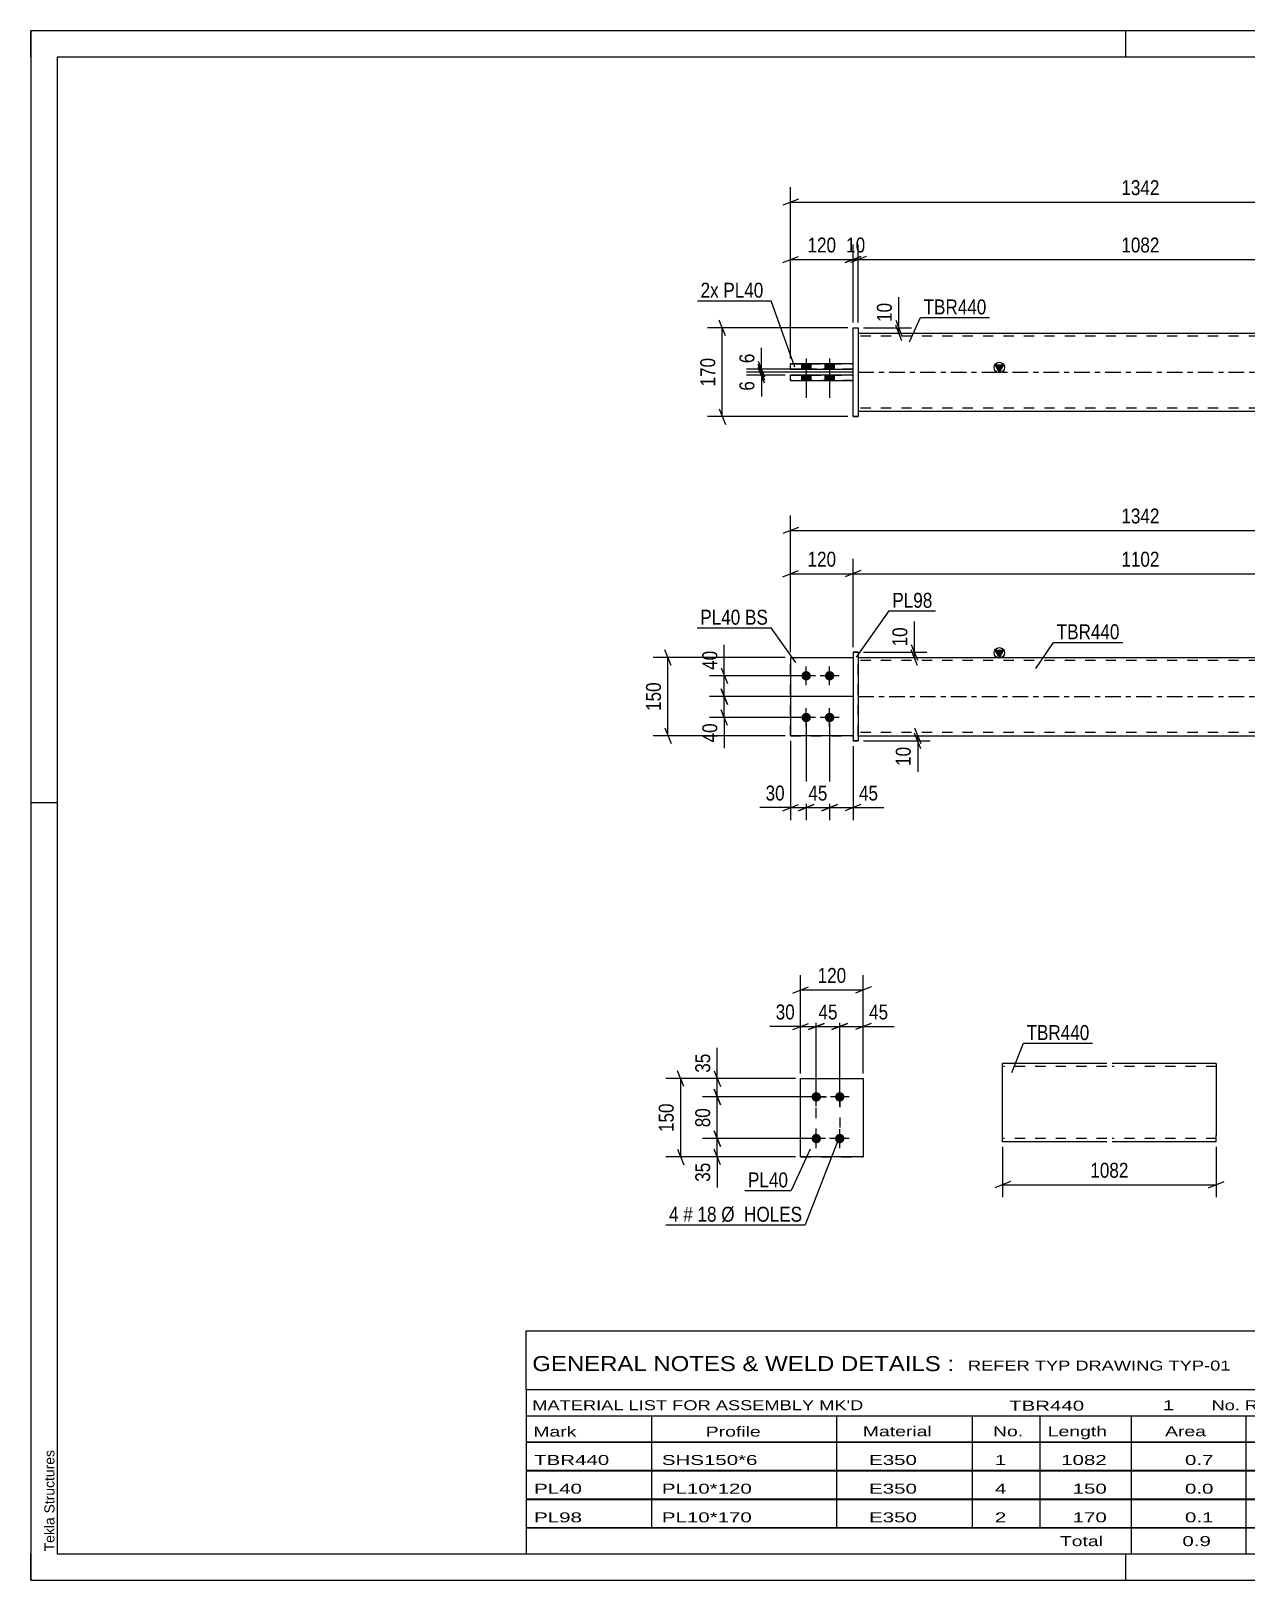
# Model space of a CAD drawing. Header units: millimetres. Extents: x 0 to 420, y 0 to 297.
# Drawn here: x 0 to 233, y 0 to 297 of the extents above; entities that cross this region are included whole.
import ezdxf

# ---------------------------------------------------------------- set-up
doc = ezdxf.new("R2010")
doc.units = ezdxf.units.MM
doc.linetypes.add('DXK_LINE_DOT2', pattern=[3.9198, 1.9599, -1.9599])
doc.linetypes.add('DXK_LINE_DOT3', pattern=[5.9187, 2.979, -0.9799, 0.9799, -0.9799])
doc.styles.add('Arial', font='ARIAL.TTF', dxfattribs={"height": 0.2})
doc.styles.add('Arial Narrow', font='ARIALN.TTF', dxfattribs={"height": 0.2})

# ---------------------------------------------------------------- blocks, each defined once
blk = doc.blocks.new('Unknown-580873716-1132')
at = {"color": 5, "linetype": 'Continuous'}
for p, q in [((420, 297), (0, 297)), ((0, 297), (0, 0)), ((0, 292), (0, 297)), ((210, 292), (210, 297)), ((415, 292), (5, 292)), ((5, 292), (5, 5)), ((5, 149), (0, 149)), ((0, 0), (0, 5)), ((5, 5), (415, 5)), ((210, 0), (210, 5)), ((0, 0), (420, 0))]:
    blk.add_line(p, q, dxfattribs=at)
at = {"color": 174, "linetype": 'Continuous', "style": 'Arial'}
blk.add_text('Tekla Structures', height=1.9102, rotation=90, dxfattribs=at).set_placement((4.5, 5.5))
blk = doc.blocks.new('Bolt-580873716-1419 - 1385')
at = {"linetype": 'Continuous'}
for points in [[(150.61, 91.73), (150.42, 91.75), (150.24, 91.81), (150.08, 91.91), (149.94, 92.03), (149.83, 92.18), (149.76, 92.36), (149.72, 92.54), (149.72, 92.73), (149.76, 92.91), (149.83, 93.08), (149.94, 93.24), (150.08, 93.36), (150.24, 93.46), (150.42, 93.52), (150.61, 93.53), (150.8, 93.52), (150.98, 93.46), (151.14, 93.36), (151.28, 93.24), (151.39, 93.08), (151.47, 92.91), (151.51, 92.73), (151.51, 92.54), (151.47, 92.36), (151.39, 92.18), (151.28, 92.03), (151.14, 91.91), (150.98, 91.81), (150.8, 91.75)], [(155.11, 91.73), (154.92, 91.75), (154.74, 91.81), (154.58, 91.91), (154.44, 92.03), (154.33, 92.18), (154.26, 92.36), (154.22, 92.54), (154.22, 92.73), (154.26, 92.91), (154.33, 93.08), (154.44, 93.24), (154.58, 93.36), (154.74, 93.46), (154.92, 93.52), (155.11, 93.53), (155.3, 93.52), (155.48, 93.46), (155.64, 93.36), (155.78, 93.24), (155.89, 93.08), (155.97, 92.91), (156.01, 92.73), (156.01, 92.54), (155.97, 92.36), (155.89, 92.18), (155.78, 92.03), (155.64, 91.91), (155.48, 91.81), (155.3, 91.75)], [(150.61, 83.73), (150.42, 83.75), (150.24, 83.81), (150.08, 83.91), (149.94, 84.03), (149.83, 84.18), (149.76, 84.36), (149.72, 84.54), (149.72, 84.73), (149.76, 84.91), (149.83, 85.08), (149.94, 85.24), (150.08, 85.36), (150.24, 85.46), (150.42, 85.52), (150.61, 85.53), (150.8, 85.52), (150.98, 85.46), (151.14, 85.36), (151.28, 85.24), (151.39, 85.08), (151.47, 84.91), (151.51, 84.73), (151.51, 84.54), (151.47, 84.36), (151.39, 84.18), (151.28, 84.03), (151.14, 83.91), (150.98, 83.81), (150.8, 83.75)], [(155.11, 83.73), (154.92, 83.75), (154.74, 83.81), (154.58, 83.91), (154.44, 84.03), (154.33, 84.18), (154.26, 84.36), (154.22, 84.54), (154.22, 84.73), (154.26, 84.91), (154.33, 85.08), (154.44, 85.24), (154.58, 85.36), (154.74, 85.46), (154.92, 85.52), (155.11, 85.53), (155.3, 85.52), (155.48, 85.46), (155.64, 85.36), (155.78, 85.24), (155.89, 85.08), (155.97, 84.91), (156.01, 84.73), (156.01, 84.54), (155.97, 84.36), (155.89, 84.18), (155.78, 84.03), (155.64, 83.91), (155.48, 83.81), (155.3, 83.75)]]:
    blk.add_hatch(color=1, dxfattribs=at).paths.add_polyline_path(points)
at = {"color": 1, "linetype": 'Continuous'}
for p, q in [((152.41, 92.63), (148.81, 92.63)), ((150.61, 90.83), (150.61, 94.43)), ((156.91, 92.63), (153.31, 92.63)), ((155.11, 90.83), (155.11, 94.43)), ((150.61, 82.83), (150.61, 86.43)), ((155.11, 82.83), (155.11, 86.43)), ((152.41, 84.63), (148.81, 84.63)), ((156.91, 84.63), (153.31, 84.63))]:
    blk.add_line(p, q, dxfattribs=at)
blk = doc.blocks.new('Part-580873716-1434 - 1385')
at = {"color": 2, "linetype": 'Continuous'}
for p, q in [((147.61, 96.13), (159.61, 96.13)), ((147.61, 81.13), (147.61, 96.13)), ((159.61, 96.13), (159.61, 96.13)), ((159.61, 96.13), (159.61, 81.13)), ((159.61, 81.13), (147.61, 81.13)), ((147.61, 81.13), (147.61, 81.13))]:
    blk.add_line(p, q, dxfattribs=at)
at = {"color": 7, "linetype": 'DXK_LINE_DOT2'}
for p, q in [((147.61, 96.13), (159.61, 96.13)), ((147.61, 81.13), (159.61, 81.13)), ((147.61, 81.13), (147.61, 81.13))]:
    blk.add_line(p, q, dxfattribs=at)
blk = doc.blocks.new('Part-580873716-1787 - 1776')
at = {"color": 2, "linetype": 'Continuous'}
for p, q in [((158.67, 177.87), (157.67, 177.87)), ((157.67, 177.87), (157.67, 160.87)), ((158.67, 177.87), (158.67, 177.87)), ((158.67, 177.87), (158.67, 160.87)), ((157.67, 160.87), (158.67, 160.87))]:
    blk.add_line(p, q, dxfattribs=at)
at = {"color": 7, "linetype": 'DXK_LINE_DOT2'}
for p, q in [((157.67, 177.87), (158.67, 177.87)), ((158.67, 160.87), (157.67, 160.87))]:
    blk.add_line(p, q, dxfattribs=at)
blk = doc.blocks.new('Part-580873716-1795 - 1776')
at = {"linetype": 'Continuous'}
blk.add_hatch(color=2, dxfattribs=at).paths.add_polyline_path([(185.72, 176.87), (184.92, 178.27), (186.52, 178.27)])
at = {"color": 2, "linetype": 'Continuous'}
for p, q in [((185.72, 176.87), (184.92, 178.27)), ((184.92, 178.27), (186.52, 178.27)), ((186.52, 178.27), (185.72, 176.87)), ((158.67, 176.87), (266.88, 176.87)), ((158.67, 161.87), (266.88, 161.87))]:
    blk.add_line(p, q, dxfattribs=at)
at = {"color": 7, "linetype": 'DXK_LINE_DOT2'}
for p, q in [((158.67, 161.87), (158.67, 176.87)), ((266.88, 176.27), (158.67, 176.27)), ((266.88, 176.87), (266.88, 161.87)), ((266.88, 162.47), (158.67, 162.47))]:
    blk.add_line(p, q, dxfattribs=at)
at = {"color": 7, "linetype": 'DXK_LINE_DOT3'}
blk.add_line((158.67, 169.37), (266.88, 169.37), dxfattribs=at)
at = {"color": 2, "linetype": 'Continuous'}
blk.add_circle((185.72, 177.77), 1, dxfattribs=at)
blk = doc.blocks.new('Bolt-580873716-1789 - 1776')
at = {"linetype": 'Continuous'}
for points in [[(148.67, 172.47), (148.48, 172.49), (148.3, 172.55), (148.14, 172.65), (148, 172.77), (147.89, 172.92), (147.81, 173.1), (147.77, 173.28), (147.77, 173.47), (147.81, 173.65), (147.89, 173.82), (148, 173.98), (148.14, 174.1), (148.3, 174.2), (148.48, 174.25), (148.67, 174.27), (148.86, 174.25), (149.04, 174.2), (149.2, 174.1), (149.34, 173.98), (149.45, 173.82), (149.53, 173.65), (149.57, 173.47), (149.57, 173.28), (149.53, 173.1), (149.45, 172.92), (149.34, 172.77), (149.2, 172.65), (149.04, 172.55), (148.86, 172.49)], [(153.17, 172.47), (152.98, 172.49), (152.8, 172.55), (152.64, 172.65), (152.5, 172.77), (152.39, 172.92), (152.31, 173.1), (152.27, 173.28), (152.27, 173.47), (152.31, 173.65), (152.39, 173.82), (152.5, 173.98), (152.64, 174.1), (152.8, 174.2), (152.98, 174.25), (153.17, 174.27), (153.36, 174.25), (153.54, 174.2), (153.7, 174.1), (153.84, 173.98), (153.95, 173.82), (154.03, 173.65), (154.07, 173.47), (154.07, 173.28), (154.03, 173.1), (153.95, 172.92), (153.84, 172.77), (153.7, 172.65), (153.54, 172.55), (153.36, 172.49)], [(148.67, 164.47), (148.48, 164.49), (148.3, 164.55), (148.14, 164.65), (148, 164.77), (147.89, 164.92), (147.81, 165.1), (147.77, 165.28), (147.77, 165.47), (147.81, 165.65), (147.89, 165.82), (148, 165.98), (148.14, 166.1), (148.3, 166.2), (148.48, 166.25), (148.67, 166.27), (148.86, 166.25), (149.04, 166.2), (149.2, 166.1), (149.34, 165.98), (149.45, 165.82), (149.53, 165.65), (149.57, 165.47), (149.57, 165.28), (149.53, 165.1), (149.45, 164.92), (149.34, 164.77), (149.2, 164.65), (149.04, 164.55), (148.86, 164.49)], [(153.17, 164.47), (152.98, 164.49), (152.8, 164.55), (152.64, 164.65), (152.5, 164.77), (152.39, 164.92), (152.31, 165.1), (152.27, 165.28), (152.27, 165.47), (152.31, 165.65), (152.39, 165.82), (152.5, 165.98), (152.64, 166.1), (152.8, 166.2), (152.98, 166.25), (153.17, 166.27), (153.36, 166.25), (153.54, 166.2), (153.7, 166.1), (153.84, 165.98), (153.95, 165.82), (154.03, 165.65), (154.07, 165.47), (154.07, 165.28), (154.03, 165.1), (153.95, 164.92), (153.84, 164.77), (153.7, 164.65), (153.54, 164.55), (153.36, 164.49)]]:
    blk.add_hatch(color=1, dxfattribs=at).paths.add_polyline_path(points)
at = {"color": 1, "linetype": 'Continuous'}
for p, q in [((150.47, 173.37), (146.87, 173.37)), ((148.67, 171.57), (148.67, 175.17)), ((154.97, 173.37), (151.37, 173.37)), ((153.17, 171.57), (153.17, 175.17)), ((148.67, 163.57), (148.67, 167.17)), ((153.17, 163.57), (153.17, 167.17)), ((150.47, 165.37), (146.87, 165.37)), ((154.97, 165.37), (151.37, 165.37))]:
    blk.add_line(p, q, dxfattribs=at)
blk = doc.blocks.new('Part-580873716-1811 - 1776')
at = {"color": 2, "linetype": 'Continuous'}
for p, q in [((145.67, 176.87), (157.67, 176.87)), ((145.67, 176.87), (145.67, 161.87)), ((157.67, 161.87), (145.67, 161.87)), ((145.67, 161.87), (145.67, 161.87))]:
    blk.add_line(p, q, dxfattribs=at)
at = {"color": 7, "linetype": 'DXK_LINE_DOT2'}
for p, q in [((145.67, 176.87), (157.67, 176.87)), ((157.67, 176.87), (157.67, 176.87)), ((157.67, 176.87), (157.67, 161.87)), ((145.67, 161.87), (157.67, 161.87)), ((145.67, 161.87), (145.67, 161.87))]:
    blk.add_line(p, q, dxfattribs=at)
blk = doc.blocks.new('Part-580873716-1816 - 1776')
at = {"color": 7, "linetype": 'DXK_LINE_DOT2'}
for p, q in [((145.67, 176.87), (157.67, 176.87)), ((145.67, 176.87), (157.67, 176.87)), ((145.67, 161.87), (145.67, 176.87)), ((157.67, 176.87), (157.67, 176.87)), ((157.67, 176.87), (157.67, 161.87)), ((145.67, 161.87), (157.67, 161.87)), ((157.67, 161.87), (145.67, 161.87)), ((145.67, 161.87), (145.67, 161.87))]:
    blk.add_line(p, q, dxfattribs=at)
blk = doc.blocks.new('Part-580873716-2073 - 2055')
at = {"linetype": 'Continuous'}
blk.add_hatch(color=2, dxfattribs=at).paths.add_polyline_path([(185.72, 231.58), (184.92, 232.98), (186.52, 232.98)])
at = {"color": 2, "linetype": 'Continuous'}
for p, q in [((158.67, 239.08), (266.88, 239.08)), ((185.72, 231.58), (184.92, 232.98)), ((184.92, 232.98), (186.52, 232.98)), ((186.52, 232.98), (185.72, 231.58)), ((158.67, 224.08), (266.88, 224.08))]:
    blk.add_line(p, q, dxfattribs=at)
at = {"color": 7, "linetype": 'DXK_LINE_DOT2'}
for p, q in [((158.67, 239.08), (158.67, 224.08)), ((266.88, 238.48), (158.67, 238.48)), ((266.88, 239.08), (266.88, 224.08)), ((266.88, 224.68), (158.67, 224.68))]:
    blk.add_line(p, q, dxfattribs=at)
at = {"color": 7, "linetype": 'DXK_LINE_DOT3'}
blk.add_line((158.67, 231.58), (266.88, 231.58), dxfattribs=at)
at = {"color": 2, "linetype": 'Continuous'}
blk.add_circle((185.72, 232.48), 1, dxfattribs=at)
blk = doc.blocks.new('Bolt-580873716-2057 - 2055')
at = {"linetype": 'Continuous'}
for points in [[(147.77, 232.18), (149.57, 232.18), (149.57, 233.18), (147.77, 233.18)], [(147.77, 232.18), (149.57, 232.18), (149.57, 233.18), (147.77, 233.18)], [(152.27, 232.18), (154.07, 232.18), (154.07, 233.18), (152.27, 233.18)], [(152.27, 232.18), (154.07, 232.18), (154.07, 233.18), (152.27, 233.18)], [(147.77, 229.98), (149.57, 229.98), (149.57, 230.98), (147.77, 230.98)], [(147.77, 229.98), (149.57, 229.98), (149.57, 230.98), (147.77, 230.98)], [(152.27, 229.98), (154.07, 229.98), (154.07, 230.98), (152.27, 230.98)], [(152.27, 229.98), (154.07, 229.98), (154.07, 230.98), (152.27, 230.98)]]:
    blk.add_hatch(color=1, dxfattribs=at).paths.add_polyline_path(points)
at = {"color": 1, "linetype": 'Continuous'}
for p, q in [((147.77, 233.18), (147.77, 232.18)), ((147.77, 233.18), (147.77, 232.18)), ((148.67, 234.18), (148.67, 226.68)), ((148.67, 234.18), (148.67, 226.68)), ((149.57, 233.18), (149.57, 232.18)), ((149.57, 233.18), (149.57, 232.18)), ((152.27, 233.18), (152.27, 232.18)), ((152.27, 233.18), (152.27, 232.18)), ((153.17, 234.18), (153.17, 226.68)), ((153.17, 234.18), (153.17, 226.68)), ((154.07, 233.18), (154.07, 232.18)), ((154.07, 233.18), (154.07, 232.18)), ((147.77, 230.98), (147.77, 229.98)), ((147.77, 230.98), (147.77, 229.98)), ((149.57, 230.98), (149.57, 229.98)), ((149.57, 230.98), (149.57, 229.98)), ((152.27, 230.98), (152.27, 229.98)), ((152.27, 230.98), (152.27, 229.98)), ((154.07, 230.98), (154.07, 229.98)), ((154.07, 230.98), (154.07, 229.98))]:
    blk.add_line(p, q, dxfattribs=at)
blk = doc.blocks.new('Part-580873716-2089 - 2055')
at = {"color": 2, "linetype": 'Continuous'}
for p, q in [((157.67, 230.98), (145.67, 230.98)), ((145.67, 229.98), (145.67, 230.98)), ((145.67, 229.98), (157.67, 229.98)), ((145.67, 229.98), (145.67, 229.98))]:
    blk.add_line(p, q, dxfattribs=at)
at = {"color": 7, "linetype": 'DXK_LINE_DOT2'}
for p, q in [((145.67, 230.98), (157.67, 230.98)), ((157.67, 229.98), (145.67, 229.98)), ((157.67, 229.98), (157.67, 230.98))]:
    blk.add_line(p, q, dxfattribs=at)
blk = doc.blocks.new('Part-580873716-2094 - 2055')
at = {"color": 2, "linetype": 'Continuous'}
for p, q in [((157.67, 233.18), (145.67, 233.18)), ((145.67, 232.18), (145.67, 233.18)), ((145.67, 232.18), (157.67, 232.18)), ((145.67, 232.18), (145.67, 232.18))]:
    blk.add_line(p, q, dxfattribs=at)
at = {"color": 7, "linetype": 'DXK_LINE_DOT2'}
for p, q in [((145.67, 233.18), (157.67, 233.18)), ((157.67, 232.18), (145.67, 232.18)), ((157.67, 232.18), (157.67, 233.18))]:
    blk.add_line(p, q, dxfattribs=at)
blk = doc.blocks.new('Part-580873716-2095 - 2055')
at = {"color": 2, "linetype": 'Continuous'}
for p, q in [((157.67, 240.08), (158.67, 240.08)), ((157.67, 223.08), (157.67, 240.08)), ((158.67, 240.08), (158.67, 240.08)), ((158.67, 240.08), (158.67, 223.08)), ((158.67, 223.08), (157.67, 223.08)), ((157.67, 223.08), (157.67, 223.08))]:
    blk.add_line(p, q, dxfattribs=at)
at = {"color": 7, "linetype": 'DXK_LINE_DOT2'}
for p, q in [((157.67, 240.08), (158.67, 240.08)), ((157.67, 223.08), (158.67, 223.08)), ((157.67, 223.08), (157.67, 223.08))]:
    blk.add_line(p, q, dxfattribs=at)
blk = doc.blocks.new('Part-580873716-1246 - 1226')
at = {"color": 2, "linetype": 'Continuous'}
for p, q in [((206.33, 99.04), (186.33, 99.04)), ((186.33, 84.13), (186.33, 99.04)), ((227.33, 99.04), (207.33, 99.04)), ((227.33, 99.04), (227.33, 85.24)), ((186.33, 84.04), (186.33, 84.13)), ((206.33, 84.04), (186.33, 84.04)), ((227.33, 84.04), (207.33, 84.04)), ((227.33, 84.04), (227.33, 85.24))]:
    blk.add_line(p, q, dxfattribs=at)
at = {"color": 7, "linetype": 'DXK_LINE_DOT2'}
for p, q in [((206.33, 98.44), (186.33, 98.44)), ((227.33, 98.44), (207.33, 98.44)), ((227.33, 98.44), (227.33, 98.39)), ((227.33, 98.39), (227.33, 98.44)), ((227.33, 98.3), (227.33, 98.39)), ((227.33, 98.39), (227.33, 98.3)), ((186.33, 84.64), (186.33, 84.68)), ((206.33, 84.64), (186.33, 84.64)), ((227.33, 84.64), (207.33, 84.64)), ((227.33, 84.68), (227.33, 85.01)), ((227.33, 84.64), (227.33, 84.68))]:
    blk.add_line(p, q, dxfattribs=at)
blk = doc.blocks.new('Rectangle-580873716-1543 - 1385')
at = {"color": 1, "linetype": 'DXK_LINE_DOT2'}
blk.add_lwpolyline([(150.61, 92.63), (155.11, 92.63), (155.11, 84.63), (150.61, 84.63), (150.61, 92.63)], close=True, dxfattribs=at)
blk = doc.blocks.new('StraightDimension-580873716-1459 - 1385')
at = {"color": 7, "linetype": 'Continuous'}
for p, q in [((146.61, 96.13), (128.76, 96.13)), ((131.01, 97.63), (132.21, 94.63)), ((131.61, 92.63), (131.61, 96.13)), ((149.61, 92.63), (128.76, 92.63)), ((132.21, 91.13), (131.01, 94.13))]:
    blk.add_line(p, q, dxfattribs=at)
at = {"color": 0}
blk.add_wipeout([(130.86, 101.52), (126.66, 101.52), (126.66, 96.66), (130.86, 96.66)], dxfattribs=at)
at = {"color": 7, "linetype": 'Continuous'}
blk.add_line((131.61, 96.13), (131.61, 102.04), dxfattribs=at)
blk.add_line((131.61, 96.13), (131.61, 102.04), dxfattribs=at)
at = {"color": 3, "style": 'Arial Narrow'}
blk.add_text('35', height=2.863, rotation=90.0002, dxfattribs=at).set_placement((130.26, 97.26))
blk = doc.blocks.new('StraightDimension-580873716-1436 - 1385')
at = {"color": 7, "linetype": 'Continuous'}
for p, q in [((131.01, 86.13), (132.21, 83.13)), ((149.61, 84.63), (128.76, 84.63)), ((131.61, 81.13), (131.61, 84.63)), ((146.61, 81.13), (128.76, 81.13)), ((132.21, 79.63), (131.01, 82.63))]:
    blk.add_line(p, q, dxfattribs=at)
at = {"color": 0}
blk.add_wipeout([(130.86, 80.61), (126.66, 80.61), (126.66, 75.75), (130.86, 75.75)], dxfattribs=at)
at = {"color": 7, "linetype": 'Continuous'}
blk.add_line((131.61, 81.13), (131.61, 75.23), dxfattribs=at)
blk.add_line((131.61, 81.13), (131.61, 75.23), dxfattribs=at)
at = {"color": 3, "style": 'Arial Narrow'}
blk.add_text('35', height=2.863, rotation=90.0002, dxfattribs=at).set_placement((130.26, 76.35))
blk = doc.blocks.new('StraightDimension-580873716-1513 - 1385')
at = {"color": 7, "linetype": 'Continuous'}
for p, q in [((155.11, 93.63), (155.11, 108.98)), ((159.61, 97.13), (159.61, 108.98)), ((153.61, 105.53), (156.61, 106.73)), ((155.11, 106.13), (159.61, 106.13)), ((161.11, 106.73), (158.11, 105.53))]:
    blk.add_line(p, q, dxfattribs=at)
at = {"color": 0}
blk.add_wipeout([(164.99, 106.88), (164.99, 111.08), (160.14, 111.08), (160.14, 106.88)], dxfattribs=at)
at = {"color": 7, "linetype": 'Continuous'}
blk.add_line((159.61, 106.13), (165.52, 106.13), dxfattribs=at)
blk.add_line((159.61, 106.13), (165.52, 106.13), dxfattribs=at)
at = {"color": 3, "style": 'Arial Narrow'}
blk.add_text('45', height=2.863, dxfattribs=at).set_placement((160.74, 107.48))
blk = doc.blocks.new('StraightDimension-580873716-1449 - 1385')
at = {"color": 7, "linetype": 'Continuous'}
for p, q in [((149.61, 92.63), (128.76, 92.63)), ((131.01, 94.13), (132.21, 91.13)), ((131.61, 84.63), (131.61, 92.63)), ((132.21, 83.13), (131.01, 86.13)), ((149.61, 84.63), (128.76, 84.63))]:
    blk.add_line(p, q, dxfattribs=at)
at = {"color": 0}
blk.add_wipeout([(130.86, 91.06), (126.66, 91.06), (126.66, 86.21), (130.86, 86.21)], dxfattribs=at)
at = {"color": 3, "style": 'Arial Narrow'}
blk.add_text('80', height=2.863, rotation=90.0002, dxfattribs=at).set_placement((130.26, 86.81))
blk = doc.blocks.new('StraightDimension-580873716-1473 - 1385')
at = {"color": 7, "linetype": 'Continuous'}
for p, q in [((146.61, 96.13), (121.76, 96.13)), ((125.21, 94.63), (124.01, 97.63)), ((124.61, 81.13), (124.61, 96.13)), ((146.61, 81.13), (121.76, 81.13)), ((124.01, 82.63), (125.21, 79.63))]:
    blk.add_line(p, q, dxfattribs=at)
at = {"color": 0}
blk.add_wipeout([(123.86, 91.98), (119.66, 91.98), (119.66, 85.29), (123.86, 85.29)], dxfattribs=at)
at = {"color": 3, "style": 'Arial Narrow'}
blk.add_text('150', height=2.863, rotation=90.0002, dxfattribs=at).set_placement((123.26, 85.89))
blk = doc.blocks.new('StraightDimension-580873716-1490 - 1385')
at = {"color": 7, "linetype": 'Continuous'}
for p, q in [((147.61, 97.13), (147.61, 108.98)), ((150.61, 93.63), (150.61, 108.98)), ((146.11, 105.53), (149.11, 106.73)), ((147.61, 106.13), (150.61, 106.13)), ((152.11, 106.73), (149.11, 105.53))]:
    blk.add_line(p, q, dxfattribs=at)
at = {"color": 0}
blk.add_wipeout([(147.09, 106.88), (147.09, 111.08), (142.23, 111.08), (142.23, 106.88)], dxfattribs=at)
at = {"color": 7, "linetype": 'Continuous'}
blk.add_line((147.61, 106.13), (141.7, 106.13), dxfattribs=at)
blk.add_line((147.61, 106.13), (141.7, 106.13), dxfattribs=at)
at = {"color": 3, "style": 'Arial Narrow'}
blk.add_text('30', height=2.863, dxfattribs=at).set_placement((142.83, 107.48))
blk = doc.blocks.new('StraightDimension-580873716-1503 - 1385')
at = {"color": 7, "linetype": 'Continuous'}
for p, q in [((150.61, 93.63), (150.61, 108.98)), ((155.11, 93.63), (155.11, 108.98)), ((149.11, 105.53), (152.11, 106.73)), ((150.61, 106.13), (155.11, 106.13)), ((156.61, 106.73), (153.61, 105.53))]:
    blk.add_line(p, q, dxfattribs=at)
at = {"color": 0}
blk.add_wipeout([(155.29, 106.88), (155.29, 111.08), (150.43, 111.08), (150.43, 106.88)], dxfattribs=at)
at = {"color": 3, "style": 'Arial Narrow'}
blk.add_text('45', height=2.863, dxfattribs=at).set_placement((151.03, 107.48))
blk = doc.blocks.new('StraightDimension-580873716-1527 - 1385')
at = {"color": 7, "linetype": 'Continuous'}
for p, q in [((147.61, 97.13), (147.61, 115.98)), ((159.61, 97.13), (159.61, 115.98)), ((146.11, 112.53), (149.11, 113.73)), ((147.61, 113.13), (159.61, 113.13)), ((161.11, 113.73), (158.11, 112.53))]:
    blk.add_line(p, q, dxfattribs=at)
at = {"color": 0}
blk.add_wipeout([(156.95, 113.88), (156.95, 118.08), (150.27, 118.08), (150.27, 113.88)], dxfattribs=at)
at = {"color": 3, "style": 'Arial Narrow'}
blk.add_text('120', height=2.863, dxfattribs=at).set_placement((150.87, 114.48))
blk = doc.blocks.new('StraightDimension-580873716-1832 - 1776')
at = {"color": 7, "linetype": 'Continuous'}
for p, q in [((153.17, 164.37), (153.17, 145.7)), ((157.67, 159.87), (157.67, 145.7)), ((151.67, 147.5), (154.67, 148.7)), ((159.17, 148.7), (156.17, 147.5)), ((153.17, 148.1), (157.67, 148.1))]:
    blk.add_line(p, q, dxfattribs=at)
at = {"color": 0}
blk.add_wipeout([(163.05, 148.85), (163.05, 153.05), (158.2, 153.05), (158.2, 148.85)], dxfattribs=at)
at = {"color": 7, "linetype": 'Continuous'}
blk.add_line((157.67, 148.1), (163.58, 148.1), dxfattribs=at)
blk.add_line((157.67, 148.1), (163.58, 148.1), dxfattribs=at)
at = {"color": 3, "style": 'Arial Narrow'}
blk.add_text('45', height=2.863, dxfattribs=at).set_placement((158.8, 149.45))
blk = doc.blocks.new('StraightDimension-580873716-1846 - 1776')
at = {"color": 7, "linetype": 'Continuous'}
for p, q in [((148.67, 164.37), (148.67, 145.7)), ((145.67, 160.87), (145.67, 145.7)), ((144.17, 147.5), (147.17, 148.7)), ((150.17, 148.7), (147.17, 147.5)), ((145.67, 148.1), (148.67, 148.1))]:
    blk.add_line(p, q, dxfattribs=at)
at = {"color": 0}
blk.add_wipeout([(145.15, 148.85), (145.15, 153.05), (140.29, 153.05), (140.29, 148.85)], dxfattribs=at)
at = {"color": 7, "linetype": 'Continuous'}
blk.add_line((145.67, 148.1), (139.76, 148.1), dxfattribs=at)
blk.add_line((145.67, 148.1), (139.76, 148.1), dxfattribs=at)
at = {"color": 3, "style": 'Arial Narrow'}
blk.add_text('30', height=2.863, dxfattribs=at).set_placement((140.89, 149.45))
blk = doc.blocks.new('StraightDimension-580873716-1875 - 1776')
at = {"color": 7, "linetype": 'Continuous'}
for p, q in [((147.67, 173.37), (130.12, 173.37)), ((132.37, 174.87), (133.57, 171.87)), ((132.97, 169.37), (132.97, 173.37)), ((157.67, 169.37), (130.12, 169.37)), ((133.57, 167.87), (132.37, 170.87))]:
    blk.add_line(p, q, dxfattribs=at)
at = {"color": 0}
blk.add_wipeout([(132.22, 178.76), (128.02, 178.76), (128.02, 173.9), (132.22, 173.9)], dxfattribs=at)
at = {"color": 7, "linetype": 'Continuous'}
blk.add_line((132.97, 173.37), (132.97, 179.28), dxfattribs=at)
blk.add_line((132.97, 173.37), (132.97, 179.28), dxfattribs=at)
at = {"color": 3, "style": 'Arial Narrow'}
blk.add_text('40', height=2.863, rotation=90.0002, dxfattribs=at).set_placement((131.62, 174.5))
blk = doc.blocks.new('StraightDimension-580873716-1818 - 1776')
at = {"color": 7, "linetype": 'Continuous'}
for p, q in [((145.67, 177.87), (145.67, 204.08)), ((279.88, 177.87), (279.88, 204.08)), ((147.17, 201.83), (144.17, 200.63)), ((145.67, 201.23), (279.88, 201.23)), ((278.38, 200.63), (281.38, 201.83))]:
    blk.add_line(p, q, dxfattribs=at)
at = {"color": 0}
blk.add_wipeout([(217.03, 201.98), (217.03, 206.18), (208.52, 206.18), (208.52, 201.98)], dxfattribs=at)
at = {"color": 3, "style": 'Arial Narrow'}
blk.add_text('1342', height=2.863, dxfattribs=at).set_placement((209.12, 202.58))
blk = doc.blocks.new('StraightDimension-580873716-1839 - 1776')
at = {"color": 7, "linetype": 'Continuous'}
for p, q in [((148.67, 164.37), (148.67, 145.7)), ((153.17, 164.37), (153.17, 145.7)), ((147.17, 147.5), (150.17, 148.7)), ((154.67, 148.7), (151.67, 147.5)), ((148.67, 148.1), (153.17, 148.1))]:
    blk.add_line(p, q, dxfattribs=at)
at = {"color": 0}
blk.add_wipeout([(153.35, 148.85), (153.35, 153.05), (148.49, 153.05), (148.49, 148.85)], dxfattribs=at)
at = {"color": 3, "style": 'Arial Narrow'}
blk.add_text('45', height=2.863, dxfattribs=at).set_placement((149.09, 149.45))
blk = doc.blocks.new('StraightDimension-580873716-1857 - 1776')
at = {"color": 7, "linetype": 'Continuous'}
for p, q in [((169.47, 163.37), (170.67, 160.37)), ((159.67, 161.87), (172.47, 161.87)), ((159.67, 160.87), (172.47, 160.87)), ((170.67, 159.37), (169.47, 162.37)), ((170.07, 160.87), (170.07, 161.87))]:
    blk.add_line(p, q, dxfattribs=at)
at = {"color": 0}
blk.add_wipeout([(169.32, 160.35), (165.12, 160.35), (165.12, 155.49), (169.32, 155.49)], dxfattribs=at)
at = {"color": 7, "linetype": 'Continuous'}
blk.add_line((170.07, 160.87), (170.07, 154.97), dxfattribs=at)
blk.add_line((170.07, 160.87), (170.07, 154.97), dxfattribs=at)
at = {"color": 3, "style": 'Arial Narrow'}
blk.add_text('10', height=2.863, rotation=90.0002, dxfattribs=at).set_placement((168.72, 156.09))
blk = doc.blocks.new('StraightDimension-580873716-1866 - 1776')
at = {"color": 7, "linetype": 'Continuous'}
for p, q in [((168.82, 179.37), (170.02, 176.37)), ((170.02, 175.37), (168.82, 178.37)), ((159.67, 177.87), (171.82, 177.87)), ((159.67, 176.87), (171.82, 176.87)), ((169.42, 176.87), (169.42, 177.87))]:
    blk.add_line(p, q, dxfattribs=at)
at = {"color": 0}
blk.add_wipeout([(168.67, 183.26), (164.47, 183.26), (164.47, 178.4), (168.67, 178.4)], dxfattribs=at)
at = {"color": 7, "linetype": 'Continuous'}
blk.add_line((169.42, 177.87), (169.42, 183.78), dxfattribs=at)
blk.add_line((169.42, 177.87), (169.42, 183.78), dxfattribs=at)
at = {"color": 3, "style": 'Arial Narrow'}
blk.add_text('10', height=2.863, rotation=90.0002, dxfattribs=at).set_placement((168.07, 179))
blk = doc.blocks.new('StraightDimension-580873716-1890 - 1776')
at = {"color": 7, "linetype": 'Continuous'}
for p, q in [((157.67, 169.37), (130.12, 169.37)), ((132.37, 170.87), (133.57, 167.87)), ((132.97, 165.37), (132.97, 169.37)), ((133.57, 163.87), (132.37, 166.87)), ((147.67, 165.37), (130.12, 165.37))]:
    blk.add_line(p, q, dxfattribs=at)
at = {"color": 0}
blk.add_wipeout([(132.22, 164.85), (128.02, 164.85), (128.02, 159.99), (132.22, 159.99)], dxfattribs=at)
at = {"color": 7, "linetype": 'Continuous'}
blk.add_line((132.97, 165.37), (132.97, 159.47), dxfattribs=at)
blk.add_line((132.97, 165.37), (132.97, 159.47), dxfattribs=at)
at = {"color": 3, "style": 'Arial Narrow'}
blk.add_text('40', height=2.863, rotation=90.0002, dxfattribs=at).set_placement((131.62, 160.59))
blk = doc.blocks.new('StraightDimension-580873716-1947 - 1776')
at = {"color": 7, "linetype": 'Continuous'}
for p, q in [((122.77, 175.37), (121.57, 178.37)), ((144.67, 176.87), (119.32, 176.87)), ((122.17, 161.87), (122.17, 176.87)), ((121.57, 163.37), (122.77, 160.37)), ((144.67, 161.87), (119.32, 161.87))]:
    blk.add_line(p, q, dxfattribs=at)
at = {"color": 0}
blk.add_wipeout([(121.42, 172.72), (117.22, 172.72), (117.22, 166.03), (121.42, 166.03)], dxfattribs=at)
at = {"color": 3, "style": 'Arial Narrow'}
blk.add_text('150', height=2.863, rotation=90.0002, dxfattribs=at).set_placement((120.82, 166.63))
blk = doc.blocks.new('StraightDimension-580873716-2007 - 1776')
at = {"color": 7, "linetype": 'Continuous'}
for p, q in [((159.17, 193.54), (156.17, 192.34)), ((157.67, 178.87), (157.67, 195.79)), ((266.38, 192.34), (269.38, 193.54)), ((267.88, 178.87), (267.88, 195.79)), ((157.67, 192.94), (267.88, 192.94))]:
    blk.add_line(p, q, dxfattribs=at)
at = {"color": 0}
blk.add_wipeout([(217.03, 193.69), (217.03, 197.89), (208.52, 197.89), (208.52, 193.69)], dxfattribs=at)
at = {"color": 3, "style": 'Arial Narrow'}
blk.add_text('1102', height=2.863, dxfattribs=at).set_placement((209.12, 194.29))
blk = doc.blocks.new('StraightDimension-580873716-2014 - 1776')
at = {"color": 7, "linetype": 'Continuous'}
for p, q in [((144.17, 192.34), (147.17, 193.54)), ((145.67, 177.87), (145.67, 195.79)), ((159.17, 193.54), (156.17, 192.34)), ((157.67, 178.87), (157.67, 195.79)), ((145.67, 192.94), (157.67, 192.94))]:
    blk.add_line(p, q, dxfattribs=at)
at = {"color": 0}
blk.add_wipeout([(155.01, 193.69), (155.01, 197.89), (148.33, 197.89), (148.33, 193.69)], dxfattribs=at)
at = {"color": 3, "style": 'Arial Narrow'}
blk.add_text('120', height=2.863, dxfattribs=at).set_placement((148.93, 194.29))
blk = doc.blocks.new('StraightDimension-580873716-2097 - 2055')
at = {"color": 7, "linetype": 'Continuous'}
for p, q in [((165.85, 241.58), (167.05, 238.58)), ((167.05, 237.58), (165.85, 240.58)), ((159.67, 240.08), (168.85, 240.08)), ((159.67, 239.08), (168.85, 239.08)), ((166.45, 239.08), (166.45, 240.08))]:
    blk.add_line(p, q, dxfattribs=at)
at = {"color": 0}
blk.add_wipeout([(165.7, 245.47), (161.5, 245.47), (161.5, 240.61), (165.7, 240.61)], dxfattribs=at)
at = {"color": 7, "linetype": 'Continuous'}
blk.add_line((166.45, 240.08), (166.45, 245.99), dxfattribs=at)
blk.add_line((166.45, 240.08), (166.45, 245.99), dxfattribs=at)
at = {"color": 3, "style": 'Arial Narrow'}
blk.add_text('10', height=2.863, rotation=90.0002, dxfattribs=at).set_placement((165.1, 241.21))
blk = doc.blocks.new('StraightDimension-580873716-2108 - 2055')
at = {"color": 7, "linetype": 'Continuous'}
for p, q in [((150.67, 232.18), (137.23, 232.18)), ((139.48, 233.68), (140.68, 230.68)), ((140.68, 230.08), (139.48, 233.08)), ((140.08, 231.58), (140.08, 232.18)), ((157.67, 231.58), (137.23, 231.58))]:
    blk.add_line(p, q, dxfattribs=at)
at = {"color": 0}
blk.add_wipeout([(139.33, 235.74), (135.13, 235.74), (135.13, 232.71), (139.33, 232.71)], dxfattribs=at)
at = {"color": 7, "linetype": 'Continuous'}
blk.add_line((140.08, 232.18), (140.08, 236.26), dxfattribs=at)
blk.add_line((140.08, 232.18), (140.08, 236.26), dxfattribs=at)
at = {"color": 3, "style": 'Arial Narrow'}
blk.add_text('6', height=2.86, rotation=90.0002, dxfattribs=at).set_placement((138.73, 233.31))
blk = doc.blocks.new('StraightDimension-580873716-2124 - 2055')
at = {"color": 7, "linetype": 'Continuous'}
for p, q in [((139.48, 233.08), (140.68, 230.08)), ((140.68, 229.48), (139.48, 232.48)), ((157.67, 231.58), (137.23, 231.58)), ((144.67, 230.98), (137.23, 230.98)), ((140.08, 230.98), (140.08, 231.58))]:
    blk.add_line(p, q, dxfattribs=at)
at = {"color": 0}
blk.add_wipeout([(139.33, 230.46), (135.13, 230.46), (135.13, 227.43), (139.33, 227.43)], dxfattribs=at)
at = {"color": 7, "linetype": 'Continuous'}
blk.add_line((140.08, 230.98), (140.08, 226.91), dxfattribs=at)
blk.add_line((140.08, 230.98), (140.08, 226.91), dxfattribs=at)
at = {"color": 3, "style": 'Arial Narrow'}
blk.add_text('6', height=2.86, rotation=90.0002, dxfattribs=at).set_placement((138.73, 228.03))
blk = doc.blocks.new('StraightDimension-580873716-2141 - 2055')
at = {"color": 7, "linetype": 'Continuous'}
for p, q in [((133.18, 238.58), (131.98, 241.58)), ((156.67, 240.08), (129.73, 240.08)), ((132.58, 223.08), (132.58, 240.08)), ((156.67, 223.08), (129.73, 223.08)), ((131.98, 224.58), (133.18, 221.58))]:
    blk.add_line(p, q, dxfattribs=at)
at = {"color": 0}
blk.add_wipeout([(131.83, 234.93), (127.63, 234.93), (127.63, 228.24), (131.83, 228.24)], dxfattribs=at)
at = {"color": 3, "style": 'Arial Narrow'}
blk.add_text('170', height=2.863, rotation=90.0002, dxfattribs=at).set_placement((131.23, 228.84))
blk = doc.blocks.new('StraightDimension-580873716-2152 - 2055')
at = {"color": 7, "linetype": 'Continuous'}
for p, q in [((147.17, 264.78), (144.17, 263.58)), ((145.67, 234.18), (145.67, 267.03)), ((278.38, 263.58), (281.38, 264.78)), ((279.88, 234.18), (279.88, 267.03)), ((145.67, 264.18), (279.88, 264.18))]:
    blk.add_line(p, q, dxfattribs=at)
at = {"color": 0}
blk.add_wipeout([(217.03, 264.93), (217.03, 269.13), (208.52, 269.13), (208.52, 264.93)], dxfattribs=at)
at = {"color": 3, "style": 'Arial Narrow'}
blk.add_text('1342', height=2.863, dxfattribs=at).set_placement((209.12, 265.53))
blk = doc.blocks.new('StraightDimension-580873716-2163 - 2055')
at = {"color": 7, "linetype": 'Continuous'}
for p, q in [((157.67, 241.08), (157.67, 256.03)), ((158.67, 241.08), (158.67, 256.03)), ((156.17, 252.58), (159.17, 253.78)), ((160.17, 253.78), (157.17, 252.58)), ((157.67, 253.18), (158.67, 253.18))]:
    blk.add_line(p, q, dxfattribs=at)
at = {"color": 0}
blk.add_wipeout([(160.6, 253.93), (160.6, 258.13), (155.74, 258.13), (155.74, 253.93)], dxfattribs=at)
at = {"color": 3, "style": 'Arial Narrow'}
blk.add_text('10', height=2.863, dxfattribs=at).set_placement((156.34, 254.53))
blk = doc.blocks.new('StraightDimension-580873716-2173 - 2055')
at = {"color": 7, "linetype": 'Continuous'}
for p, q in [((145.67, 234.18), (145.67, 256.03)), ((157.67, 241.08), (157.67, 256.03)), ((144.17, 252.58), (147.17, 253.78)), ((145.67, 253.18), (157.67, 253.18)), ((159.17, 253.78), (156.17, 252.58))]:
    blk.add_line(p, q, dxfattribs=at)
at = {"color": 0}
blk.add_wipeout([(155.01, 253.93), (155.01, 258.13), (148.33, 258.13), (148.33, 253.93)], dxfattribs=at)
at = {"color": 3, "style": 'Arial Narrow'}
blk.add_text('120', height=2.863, dxfattribs=at).set_placement((148.93, 254.53))
blk = doc.blocks.new('StraightDimension-580873716-2183 - 2055')
at = {"color": 7, "linetype": 'Continuous'}
for p, q in [((158.67, 241.08), (158.67, 256.03)), ((266.88, 241.08), (266.88, 256.03)), ((160.17, 253.78), (157.17, 252.58)), ((158.67, 253.18), (266.88, 253.18)), ((265.38, 252.58), (268.38, 253.78))]:
    blk.add_line(p, q, dxfattribs=at)
at = {"color": 0}
blk.add_wipeout([(217.03, 253.93), (217.03, 258.13), (208.52, 258.13), (208.52, 253.93)], dxfattribs=at)
at = {"color": 3, "style": 'Arial Narrow'}
blk.add_text('1082', height=2.863, dxfattribs=at).set_placement((209.12, 254.53))
blk = doc.blocks.new('StraightDimension-580873716-1324 - 1226')
at = {"color": 7, "linetype": 'Continuous'}
for p, q in [((186.33, 83.04), (186.33, 73.38)), ((227.33, 83.04), (227.33, 73.38)), ((187.83, 76.38), (184.83, 75.18)), ((186.33, 75.78), (227.33, 75.78)), ((225.83, 75.18), (228.83, 76.38))]:
    blk.add_line(p, q, dxfattribs=at)
at = {"color": 0}
blk.add_wipeout([(211.09, 76.53), (211.09, 80.73), (202.57, 80.73), (202.57, 76.53)], dxfattribs=at)
at = {"color": 3, "style": 'Arial Narrow'}
blk.add_text('1082', height=2.863, dxfattribs=at).set_placement((203.17, 77.13))
blk = doc.blocks.new('Unknown-580873716-3517')
at = {"color": 7, "linetype": 'Continuous'}
for p, q in [((95, 47.75), (255, 47.75)), ((95, 36.5), (95, 47.75)), ((255, 47.75), (255, 36.5)), ((95, 36.5), (255, 36.5)), ((95, 36.5), (95, 31.5)), ((255, 36.5), (255, 31.5)), ((95, 31.5), (255, 31.5)), ((95, 31.5), (95, 26.5)), ((119, 31.5), (119, 26.5)), ((154.5, 31.5), (154.5, 26.5)), ((180.5, 31.5), (180.5, 26.5)), ((193.5, 31.5), (193.5, 26.5)), ((211, 31.5), (211, 26.5)), ((233, 31.5), (233, 26.5)), ((255, 31.5), (255, 26.5)), ((95, 26.5), (255, 26.5)), ((95, 26.45), (95, 21.05)), ((95, 26.45), (255, 26.45)), ((119, 26.5), (119, 21)), ((154.5, 26.5), (154.5, 21)), ((180.5, 26.5), (180.5, 21)), ((193.5, 26.5), (193.5, 21)), ((211, 26.5), (211, 21)), ((233, 26.5), (233, 21)), ((255, 26.45), (255, 21.05)), ((95, 21.05), (255, 21.05)), ((95, 20.95), (95, 15.55)), ((95, 20.95), (255, 20.95)), ((119, 21), (119, 15.5)), ((154.5, 21), (154.5, 15.5)), ((180.5, 21), (180.5, 15.5)), ((193.5, 21), (193.5, 15.5)), ((211, 21), (211, 15.5)), ((233, 21), (233, 15.5)), ((255, 20.95), (255, 15.55)), ((95, 15.55), (255, 15.55)), ((95, 15.45), (95, 10.05)), ((95, 15.45), (255, 15.45)), ((119, 15.5), (119, 10)), ((154.5, 15.5), (154.5, 10)), ((180.5, 15.5), (180.5, 10)), ((193.5, 15.5), (193.5, 10)), ((211, 15.5), (211, 10)), ((233, 15.5), (233, 10)), ((255, 15.45), (255, 10.05)), ((95, 10.05), (255, 10.05)), ((95, 10), (255, 10)), ((95, 10), (95, 5)), ((211, 10), (211, 5)), ((233, 10), (233, 5)), ((255, 10), (255, 5)), ((95, 5), (255, 5))]:
    blk.add_line(p, q, dxfattribs=at)
at = {"color": 7, "style": 'Arial Narrow'}
for s, height, width, p in [('GENERAL NOTES & WELD DETAILS :', 2.8633, 1.4, (96.15, 40.06)), ('REFER TYP DRAWING TYP-01', 1.9089, 1.6, (179.7, 40.16)), ("MATERIAL LIST FOR ASSEMBLY MK'D", 1.9089, 1.6, (96.15, 32.56)), ('TBR440', 1.909, 1.794707, (187.59, 32.47)), ('1', 1.91, 1.794707, (217.08, 32.56)), ('No. Required', 1.9089, 1.6, (226.41, 32.56)), ('Mark', 1.909, 1.7, (96.34, 27.5)), ('Profile', 1.909, 1.7, (129.41, 27.5)), ('Material', 1.909, 1.7, (159.54, 27.56)), ('No.', 1.909, 1.7, (184.5, 27.56)), ('Length', 1.909, 1.7, (195, 27.56)), ('Area', 1.909, 1.7, (217.5, 27.56)), ('Weight', 1.909, 1.7, (237, 27.56))]:
    blk.add_text(s, height=height, dxfattribs=dict(at, width=width)).set_placement(p)
at = {"color": 7, "linetype": 'Continuous', "style": 'Arial Narrow'}
for s, height, width, p in [('TBR440', 1.909, 1.794707, (96.5, 22.06)), ('SHS150*6', 1.909, 1.794707, (121, 22.06)), ('E350', 1.909, 1.794707, (160.74, 22.06)), ('1', 1.91, 1.794707, (184.86, 22.06)), ('1082', 1.909, 1.794707, (197.58, 22.06)), ('0.7', 1.909, 1.794707, (221.32, 22.06)), ('29.4', 1.909, 1.794707, (240.14, 22.06)), ('PL40', 1.909, 1.794707, (96.5, 16.56)), ('PL10*120', 1.909, 1.794707, (121, 16.56)), ('E350', 1.909, 1.794707, (160.74, 16.56)), ('4', 1.91, 1.794707, (184.86, 16.56)), ('150', 1.909, 1.794707, (199.77, 16.56)), ('0.0', 1.909, 1.794707, (221.32, 16.56)), ('5.7', 1.909, 1.794707, (242.33, 16.56)), ('PL98', 1.909, 1.794707, (96.5, 11.06)), ('PL10*170', 1.909, 1.794707, (121, 11.06)), ('E350', 1.909, 1.794707, (160.74, 11.06)), ('2', 1.91, 1.794707, (184.86, 11.06)), ('170', 1.909, 1.794707, (199.77, 11.06)), ('0.1', 1.909, 1.794707, (221.32, 11.06)), ('4.5', 1.909, 1.794707, (242.33, 11.06)), ('Total', 1.909, 1.7, (197.33, 6.5)), ('0.9', 1.909, 1.794707, (220.83, 6.5)), ('39.5', 1.909, 1.794707, (240.14, 6.5))]:
    blk.add_text(s, height=height, dxfattribs=dict(at, width=width)).set_placement(p)
blk = doc.blocks.new('Mark-580873716-1415 - 1385')
at = {"color": 0}
blk.add_wipeout([(124.2, 68.7), (124.2, 71.7), (122.37, 71.7), (122.37, 68.7)], dxfattribs=at)
blk.add_wipeout([(124.2, 68.7), (124.2, 71.7), (122.37, 71.7), (122.37, 68.7)], dxfattribs=at)
blk.add_wipeout([(126.93, 68.7), (126.93, 71.7), (125.1, 71.7), (125.1, 68.7)], dxfattribs=at)
blk.add_wipeout([(126.93, 68.7), (126.93, 71.7), (125.1, 71.7), (125.1, 68.7)], dxfattribs=at)
at = {"color": 3, "style": 'Arial Narrow'}
blk.add_text('4', height=2.86, dxfattribs=at).set_placement((122.37, 68.7))
at = {"color": 0}
blk.add_wipeout([(131.49, 68.7), (131.49, 71.7), (127.83, 71.7), (127.83, 68.7)], dxfattribs=at)
blk.add_wipeout([(131.49, 68.7), (131.49, 71.7), (127.83, 71.7), (127.83, 68.7)], dxfattribs=at)
at = {"color": 3, "style": 'Arial Narrow'}
blk.add_text('#', height=2.86, dxfattribs=at).set_placement((125.1, 68.7))
at = {"color": 0}
blk.add_wipeout([(147.91, 68.7), (147.91, 71.7), (132.39, 71.7), (132.39, 68.7)], dxfattribs=at)
blk.add_wipeout([(147.91, 68.7), (147.91, 71.7), (132.39, 71.7), (132.39, 68.7)], dxfattribs=at)
at = {"color": 7, "linetype": 'Continuous'}
for p in [(154.94, 84.73), (121.77, 68.1)]:
    blk.add_line(p, (148.51, 68.1), dxfattribs=at)
at = {"color": 3, "style": 'Arial Narrow'}
for s, p in [('18', (127.83, 68.7)), ('Ø  HOLES', (132.39, 68.7))]:
    blk.add_text(s, height=2.863, dxfattribs=at).set_placement(p)
blk = doc.blocks.new('Mark-580873716-1430 - 1385')
at = {"color": 0}
blk.add_wipeout([(145.2, 75.28), (145.2, 78.28), (137.52, 78.28), (137.52, 75.28)], dxfattribs=at)
blk.add_wipeout([(145.2, 75.28), (145.2, 78.28), (137.52, 78.28), (137.52, 75.28)], dxfattribs=at)
at = {"color": 30, "linetype": 'Continuous'}
for p in [(149.45, 82.64), (136.92, 74.68)]:
    blk.add_line(p, (145.8, 74.68), dxfattribs=at)
at = {"color": 3, "style": 'Arial Narrow'}
blk.add_text('PL40', height=2.863, dxfattribs=at).set_placement((137.52, 75.28))
blk = doc.blocks.new('Mark-580873716-1791 - 1776')
at = {"color": 0}
blk.add_wipeout([(208.78, 180.38), (208.78, 183.38), (196.72, 183.38), (196.72, 180.38)], dxfattribs=at)
blk.add_wipeout([(208.78, 180.38), (208.78, 183.38), (196.72, 183.38), (196.72, 180.38)], dxfattribs=at)
at = {"color": 30, "linetype": 'Continuous'}
for p, q in [((192.73, 174.74), (196.12, 179.78)), ((196.12, 179.78), (209.38, 179.78))]:
    blk.add_line(p, q, dxfattribs=at)
at = {"color": 3, "style": 'Arial Narrow'}
blk.add_text('TBR440', height=2.863, dxfattribs=at).set_placement((196.72, 180.38))
blk = doc.blocks.new('Mark-580873716-1783 - 1776')
at = {"color": 0}
blk.add_wipeout([(172.87, 186.41), (172.87, 189.41), (165.2, 189.41), (165.2, 186.41)], dxfattribs=at)
blk.add_wipeout([(172.87, 186.41), (172.87, 189.41), (165.2, 189.41), (165.2, 186.41)], dxfattribs=at)
at = {"color": 30, "linetype": 'Continuous'}
for p, q in [((158.31, 176.96), (164.6, 185.81)), ((164.6, 185.81), (173.47, 185.81))]:
    blk.add_line(p, q, dxfattribs=at)
at = {"color": 3, "style": 'Arial Narrow'}
blk.add_text('PL98', height=2.863, dxfattribs=at).set_placement((165.2, 186.41))
blk = doc.blocks.new('MarkSet-580873716-2046 - 1776')
at = {"color": 0}
blk.add_wipeout([(136.05, 183.17), (136.05, 186.17), (128.37, 186.17), (128.37, 183.17)], dxfattribs=at)
blk.add_wipeout([(136.05, 183.17), (136.05, 186.17), (128.37, 186.17), (128.37, 183.17)], dxfattribs=at)
blk.add_wipeout([(141.33, 183.17), (141.33, 186.17), (136.95, 186.17), (136.95, 183.17)], dxfattribs=at)
blk.add_wipeout([(141.33, 183.17), (141.33, 186.17), (136.95, 186.17), (136.95, 183.17)], dxfattribs=at)
at = {"color": 30, "linetype": 'Continuous'}
for p in [(127.77, 182.57), (146.71, 175.93)]:
    blk.add_line(p, (141.93, 182.57), dxfattribs=at)
at = {"color": 3, "style": 'Arial Narrow'}
for s, p in [('PL40', (128.37, 183.17)), ('BS', (136.95, 183.17))]:
    blk.add_text(s, height=2.863, dxfattribs=at).set_placement(p)
blk = doc.blocks.new('MarkSet-580873716-2271 - 2055')
at = {"color": 30, "linetype": 'Continuous'}
blk.add_line((146.52, 232.57), (141.96, 245.27), dxfattribs=at)
at = {"color": 0}
blk.add_wipeout([(131.89, 245.87), (131.89, 248.87), (128.42, 248.87), (128.42, 245.87)], dxfattribs=at)
blk.add_wipeout([(131.89, 245.87), (131.89, 248.87), (128.42, 248.87), (128.42, 245.87)], dxfattribs=at)
blk.add_wipeout([(140.46, 245.87), (140.46, 248.87), (132.79, 248.87), (132.79, 245.87)], dxfattribs=at)
blk.add_wipeout([(140.46, 245.87), (140.46, 248.87), (132.79, 248.87), (132.79, 245.87)], dxfattribs=at)
at = {"color": 30, "linetype": 'Continuous'}
blk.add_line((127.82, 245.27), (141.96, 245.27), dxfattribs=at)
at = {"color": 3, "style": 'Arial Narrow'}
for s, p in [('2x', (128.42, 245.87)), ('PL40', (132.79, 245.87))]:
    blk.add_text(s, height=2.863, dxfattribs=at).set_placement(p)
blk = doc.blocks.new('Mark-580873716-2069 - 2055')
at = {"color": 0}
blk.add_wipeout([(183.25, 242.66), (183.25, 245.66), (171.19, 245.66), (171.19, 242.66)], dxfattribs=at)
blk.add_wipeout([(183.25, 242.66), (183.25, 245.66), (171.19, 245.66), (171.19, 242.66)], dxfattribs=at)
at = {"color": 30, "linetype": 'Continuous'}
for p, q in [((168.49, 237.39), (170.59, 242.06)), ((170.59, 242.06), (183.85, 242.06))]:
    blk.add_line(p, q, dxfattribs=at)
at = {"color": 3, "style": 'Arial Narrow'}
blk.add_text('TBR440', height=2.863, dxfattribs=at).set_placement((171.19, 242.66))
blk = doc.blocks.new('Mark-580873716-1241 - 1226')
at = {"color": 0}
blk.add_wipeout([(203, 103.53), (203, 106.53), (190.94, 106.53), (190.94, 103.53)], dxfattribs=at)
blk.add_wipeout([(203, 103.53), (203, 106.53), (190.94, 106.53), (190.94, 103.53)], dxfattribs=at)
at = {"color": 30, "linetype": 'Continuous'}
for p, q in [((188.11, 97.28), (190.34, 102.93)), ((190.34, 102.93), (203.6, 102.93))]:
    blk.add_line(p, q, dxfattribs=at)
at = {"color": 3, "style": 'Arial Narrow'}
blk.add_text('TBR440', height=2.863, dxfattribs=at).set_placement((190.94, 103.53))

msp = doc.modelspace()

# ---------------------------------------------------------------- block references
for name in ['Unknown-580873716-1132', 'Part-580873716-2095 - 2055', 'Part-580873716-2073 - 2055', 'Part-580873716-2094 - 2055', 'Bolt-580873716-2057 - 2055', 'Part-580873716-2089 - 2055', 'Part-580873716-1795 - 1776', 'Part-580873716-1811 - 1776', 'Part-580873716-1816 - 1776', 'Part-580873716-1787 - 1776', 'Bolt-580873716-1789 - 1776', 'Part-580873716-1246 - 1226', 'Part-580873716-1434 - 1385', 'Bolt-580873716-1419 - 1385', 'Rectangle-580873716-1543 - 1385', 'Unknown-580873716-3517']:
    msp.add_blockref(name, (0, 0))

# ---------------------------------------------------------------- next in the draw order: block references
for name in ['StraightDimension-580873716-2097 - 2055', 'StraightDimension-580873716-2108 - 2055', 'StraightDimension-580873716-1875 - 1776', 'StraightDimension-580873716-1846 - 1776', 'StraightDimension-580873716-1832 - 1776', 'StraightDimension-580873716-1513 - 1385', 'Mark-580873716-1241 - 1226', 'StraightDimension-580873716-1459 - 1385', 'StraightDimension-580873716-1436 - 1385', 'StraightDimension-580873716-1324 - 1226']:
    msp.add_blockref(name, (0, 0))

# ---------------------------------------------------------------- next in the draw order: block references
for name in ['StraightDimension-580873716-2124 - 2055', 'StraightDimension-580873716-1818 - 1776', 'StraightDimension-580873716-1839 - 1776', 'StraightDimension-580873716-1857 - 1776', 'StraightDimension-580873716-1449 - 1385']:
    msp.add_blockref(name, (0, 0))

# ---------------------------------------------------------------- next in the draw order: block references
for name in ['StraightDimension-580873716-2141 - 2055', 'StraightDimension-580873716-1866 - 1776', 'StraightDimension-580873716-1890 - 1776', 'StraightDimension-580873716-1473 - 1385']:
    msp.add_blockref(name, (0, 0))

# ---------------------------------------------------------------- next in the draw order: block references
for name in ['StraightDimension-580873716-2152 - 2055', 'StraightDimension-580873716-2007 - 1776', 'StraightDimension-580873716-1947 - 1776', 'StraightDimension-580873716-1490 - 1385', 'Mark-580873716-1415 - 1385']:
    msp.add_blockref(name, (0, 0))

# ---------------------------------------------------------------- next in the draw order: block references
for name in ['StraightDimension-580873716-2163 - 2055', 'StraightDimension-580873716-2014 - 1776', 'Mark-580873716-1791 - 1776', 'StraightDimension-580873716-1503 - 1385', 'Mark-580873716-1430 - 1385']:
    msp.add_blockref(name, (0, 0))

# ---------------------------------------------------------------- next in the draw order: block references
for name in ['StraightDimension-580873716-2173 - 2055', 'Mark-580873716-1783 - 1776', 'MarkSet-580873716-2046 - 1776', 'StraightDimension-580873716-1527 - 1385']:
    msp.add_blockref(name, (0, 0))

# ---------------------------------------------------------------- next in the draw order: block references
for name in ['StraightDimension-580873716-2183 - 2055', 'MarkSet-580873716-2271 - 2055']:
    msp.add_blockref(name, (0, 0))

# ---------------------------------------------------------------- next in the draw order: block references
msp.add_blockref('Mark-580873716-2069 - 2055', (0, 0))

doc.saveas('drawing.dxf')
